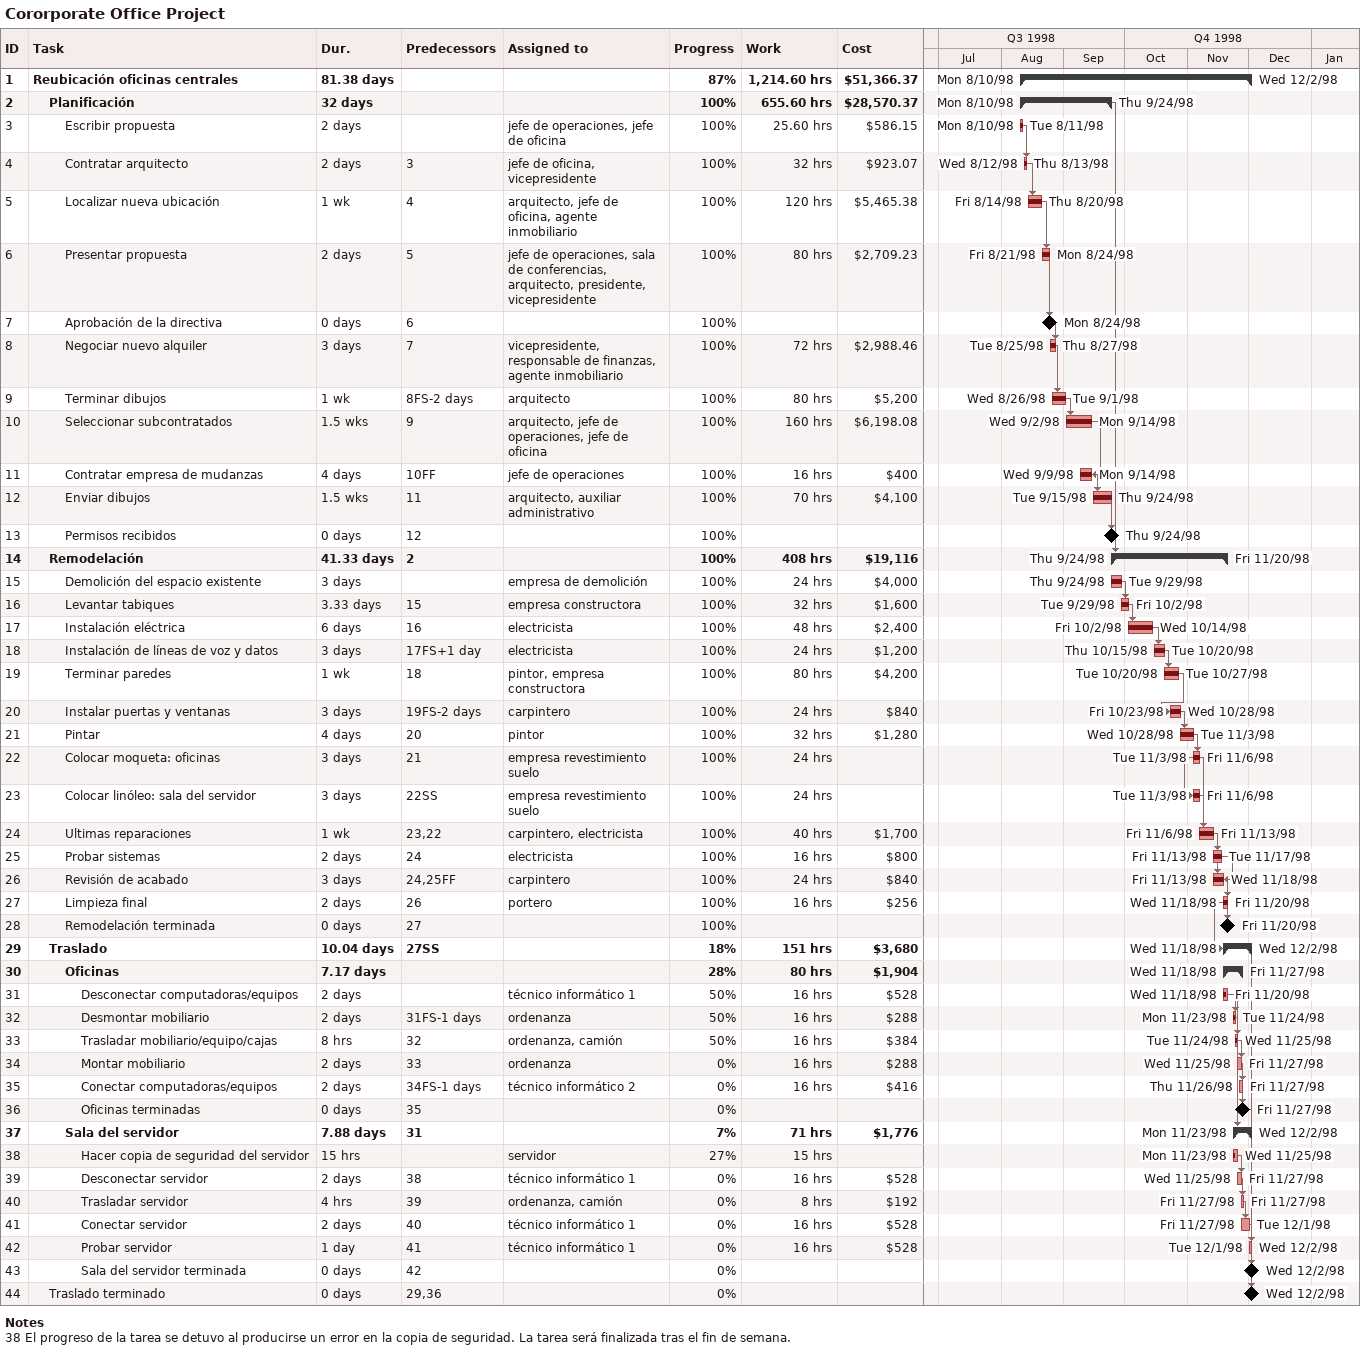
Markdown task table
Cororporate Office Project

| ID | Level | Task | Duration | Start | Finish | Predecessors | Resources | % complete | Work (h) | Cost ($) |
|---|---|---|---|---|---|---|---|---|---|---|
| 1 | 1 | **Reubicación oficinas centrales** | 81.38d | 1998-08-10 | 1998-12-02 |  |  | 87 | 1214.60 | 51366.37 |
| 2 | 2 | **Planificación** | 32d | 1998-08-10 | 1998-09-24 |  |  | 100 | 655.60 | 28570.37 |
| 3 | 3 | Escribir propuesta | 2d | 1998-08-10 | 1998-08-11 |  | jefe de operaciones, jefe de oficina | 100 | 25.60 | 586.15 |
| 4 | 3 | Contratar arquitecto | 2d | 1998-08-12 | 1998-08-13 | 3 | jefe de oficina, vicepresidente | 100 | 32 | 923.07 |
| 5 | 3 | Localizar nueva ubicación | 1w | 1998-08-14 | 1998-08-20 | 4 | arquitecto, jefe de oficina, agente inmobiliario | 100 | 120 | 5465.38 |
| 6 | 3 | Presentar propuesta | 2d | 1998-08-21 | 1998-08-24 | 5 | jefe de operaciones, sala de conferencias, arquitecto, presidente, vicepresidente | 100 | 80 | 2709.23 |
| 7 | 3 | Aprobación de la directiva | 0d | 1998-08-24 | 1998-08-24 | 6 |  | 100 |  |  |
| 8 | 3 | Negociar nuevo alquiler | 3d | 1998-08-25 | 1998-08-27 | 7 | vicepresidente, responsable de finanzas, agente inmobiliario | 100 | 72 | 2988.46 |
| 9 | 3 | Terminar dibujos | 1w | 1998-08-26 | 1998-09-01 | 8FS-2d | arquitecto | 100 | 80 | 5200 |
| 10 | 3 | Seleccionar subcontratados | 1.5w | 1998-09-02 | 1998-09-14 | 9 | arquitecto, jefe de operaciones, jefe de oficina | 100 | 160 | 6198.08 |
| 11 | 3 | Contratar empresa de mudanzas | 4d | 1998-09-09 | 1998-09-14 | 10FF | jefe de operaciones | 100 | 16 | 400 |
| 12 | 3 | Enviar dibujos | 1.5w | 1998-09-15 | 1998-09-24 | 11 | arquitecto, auxiliar administrativo | 100 | 70 | 4100 |
| 13 | 3 | Permisos recibidos | 0d | 1998-09-24 | 1998-09-24 | 12 |  | 100 |  |  |
| 14 | 2 | **Remodelación** | 41.33d | 1998-09-24 | 1998-11-20 | 2 |  | 100 | 408 | 19116 |
| 15 | 3 | Demolición del espacio existente | 3d | 1998-09-24 | 1998-09-29 |  | empresa de demolición | 100 | 24 | 4000 |
| 16 | 3 | Levantar tabiques | 3.33d | 1998-09-29 | 1998-10-02 | 15 | empresa constructora | 100 | 32 | 1600 |
| 17 | 3 | Instalación eléctrica | 6d | 1998-10-02 | 1998-10-14 | 16 | electricista | 100 | 48 | 2400 |
| 18 | 3 | Instalación de líneas de voz y datos | 3d | 1998-10-15 | 1998-10-20 | 17FS+1d | electricista | 100 | 24 | 1200 |
| 19 | 3 | Terminar paredes | 1w | 1998-10-20 | 1998-10-27 | 18 | pintor, empresa constructora | 100 | 80 | 4200 |
| 20 | 3 | Instalar puertas y ventanas | 3d | 1998-10-23 | 1998-10-28 | 19FS-2d | carpintero | 100 | 24 | 840 |
| 21 | 3 | Pintar | 4d | 1998-10-28 | 1998-11-03 | 20 | pintor | 100 | 32 | 1280 |
| 22 | 3 | Colocar moqueta: oficinas | 3d | 1998-11-03 | 1998-11-06 | 21 | empresa revestimiento suelo | 100 | 24 |  |
| 23 | 3 | Colocar linóleo: sala del servidor | 3d | 1998-11-03 | 1998-11-06 | 22SS | empresa revestimiento suelo | 100 | 24 |  |
| 24 | 3 | Ultimas reparaciones | 1w | 1998-11-06 | 1998-11-13 | 23, 22 | carpintero, electricista | 100 | 40 | 1700 |
| 25 | 3 | Probar sistemas | 2d | 1998-11-13 | 1998-11-17 | 24 | electricista | 100 | 16 | 800 |
| 26 | 3 | Revisión de acabado | 3d | 1998-11-13 | 1998-11-18 | 24, 25FF | carpintero | 100 | 24 | 840 |
| 27 | 3 | Limpieza final | 2d | 1998-11-18 | 1998-11-20 | 26 | portero | 100 | 16 | 256 |
| 28 | 3 | Remodelación terminada | 0d | 1998-11-20 | 1998-11-20 | 27 |  | 100 |  |  |
| 29 | 2 | **Traslado** | 10.04d | 1998-11-18 | 1998-12-02 | 27SS |  | 18 | 151 | 3680 |
| 30 | 3 | **Oficinas** | 7.17d | 1998-11-18 | 1998-11-27 |  |  | 28 | 80 | 1904 |
| 31 | 4 | Desconectar computadoras/equipos | 2d | 1998-11-18 | 1998-11-20 |  | técnico informático 1 | 50 | 16 | 528 |
| 32 | 4 | Desmontar mobiliario | 2d | 1998-11-23 | 1998-11-24 | 31FS-1d | ordenanza | 50 | 16 | 288 |
| 33 | 4 | Trasladar mobiliario/equipo/cajas | 8h | 1998-11-24 | 1998-11-25 | 32 | ordenanza, camión | 50 | 16 | 384 |
| 34 | 4 | Montar mobiliario | 2d | 1998-11-25 | 1998-11-27 | 33 | ordenanza | 0 | 16 | 288 |
| 35 | 4 | Conectar computadoras/equipos | 2d | 1998-11-26 | 1998-11-27 | 34FS-1d | técnico informático 2 | 0 | 16 | 416 |
| 36 | 4 | Oficinas terminadas | 0d | 1998-11-27 | 1998-11-27 | 35 |  | 0 |  |  |
| 37 | 3 | **Sala del servidor** | 7.88d | 1998-11-23 | 1998-12-02 | 31 |  | 7 | 71 | 1776 |
| 38 | 4 | Hacer copia de seguridad del servidor | 15h | 1998-11-23 | 1998-11-25 |  | servidor | 27 | 15 |  |
| 39 | 4 | Desconectar servidor | 2d | 1998-11-25 | 1998-11-27 | 38 | técnico informático 1 | 0 | 16 | 528 |
| 40 | 4 | Trasladar servidor | 4h | 1998-11-27 | 1998-11-27 | 39 | ordenanza, camión | 0 | 8 | 192 |
| 41 | 4 | Conectar servidor | 2d | 1998-11-27 | 1998-12-01 | 40 | técnico informático 1 | 0 | 16 | 528 |
| 42 | 4 | Probar servidor | 1d | 1998-12-01 | 1998-12-02 | 41 | técnico informático 1 | 0 | 16 | 528 |
| 43 | 4 | Sala del servidor terminada | 0d | 1998-12-02 | 1998-12-02 | 42 |  | 0 |  |  |
| 44 | 2 | Traslado terminado | 0d | 1998-12-02 | 1998-12-02 | 29, 36 |  | 0 |  |  |

Notes
- 38: El progreso de la tarea se detuvo al producirse un error en la copia de seguridad. La tarea será finalizada tras el fin de semana.
